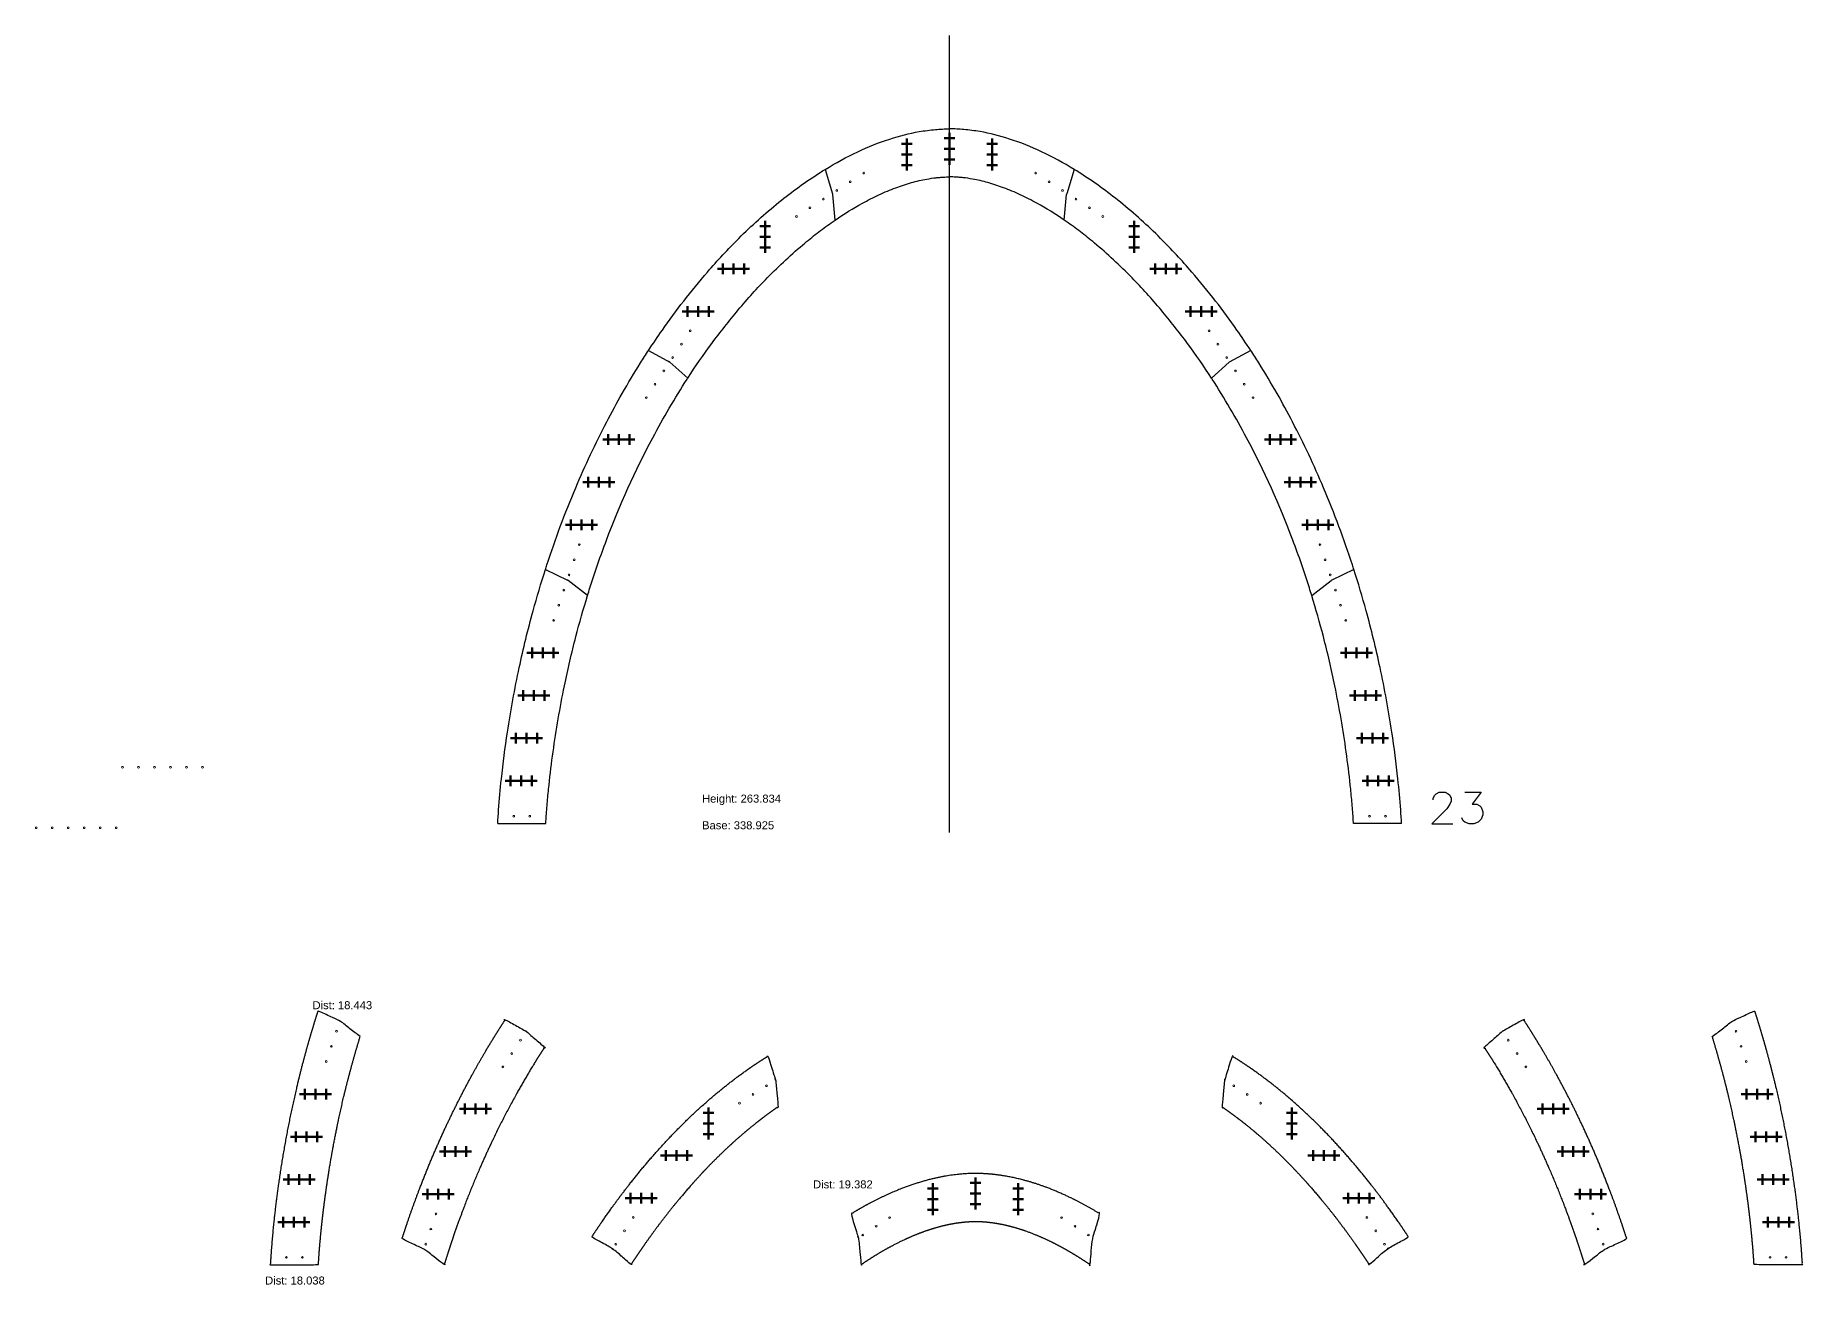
# Model space of a CAD drawing. Header units: inches. Extents: x -241 to 12541, y -1696 to 1281.
# Drawn here: x 5809 to 6472, y -1510 to -1042 of the extents above; entities that cross this region are included whole.
import ezdxf

# ---------------------------------------------------------------- set-up
doc = ezdxf.new("R2010")
doc.units = ezdxf.units.IN
doc.header["$MEASUREMENT"] = 0
doc.header["$PDMODE"] = 2
doc.header["$PDSIZE"] = 2
for name, color, linetype, lineweight in [('Annotation', 7, 'Continuous', 9), ('Drilling', 3, 'Continuous', 13), ('Engrave', 4, 'Continuous', 50)]:
    doc.layers.add(name, color=color, linetype=linetype, lineweight=lineweight)
doc.styles.get("Standard").update_dxf_attribs({"font": 'Arial.ttf'})

# ---------------------------------------------------------------- blocks, each defined once
blk = doc.blocks.new('*U1582')
at = {"layer": 'Engrave'}
blk.add_point((0, 0), dxfattribs=at)
blk = doc.blocks.new('*U1583')
at = {"layer": 'Engrave', "color": 0, "linetype": 'ByBlock', "lineweight": -2, "transparency": 16777216}
for p in [(0, 0), (4, 0), (8, 0)]:
    blk.add_blockref('*U1582', p, dxfattribs=at)
blk = doc.blocks.new('*U1584')
at = {"layer": 'Engrave'}
blk.add_point((0, 0), dxfattribs=at)
blk = doc.blocks.new('*U1585')
at = {"layer": 'Engrave', "color": 0, "linetype": 'ByBlock', "lineweight": -2, "transparency": 16777216}
for p in [(0, 0), (4, 0), (8, 0)]:
    blk.add_blockref('*U1584', p, dxfattribs=at)
blk = doc.blocks.new('*U1586')
at = {"layer": 'Engrave'}
blk.add_point((0, 0), dxfattribs=at)
blk = doc.blocks.new('*U1587')
at = {"layer": 'Engrave', "color": 0, "linetype": 'ByBlock', "lineweight": -2, "transparency": 16777216}
for p in [(0, 0), (4, 0), (8, 0)]:
    blk.add_blockref('*U1586', p, dxfattribs=at)
blk = doc.blocks.new('*U1588')
at = {"layer": 'Engrave'}
blk.add_point((0, 0), dxfattribs=at)
blk = doc.blocks.new('*U1589')
at = {"layer": 'Engrave', "color": 0, "linetype": 'ByBlock', "lineweight": -2, "transparency": 16777216}
for p in [(0, 0), (4, 0), (8, 0)]:
    blk.add_blockref('*U1588', p, dxfattribs=at)
blk = doc.blocks.new('*U1590')
at = {"layer": 'Engrave'}
blk.add_point((0, 0), dxfattribs=at)
blk = doc.blocks.new('*U1591')
at = {"layer": 'Engrave', "color": 0, "linetype": 'ByBlock', "lineweight": -2, "transparency": 16777216}
for p in [(0, 0), (4, 0), (8, 0)]:
    blk.add_blockref('*U1590', p, dxfattribs=at)
blk = doc.blocks.new('*U1592')
at = {"layer": 'Engrave'}
blk.add_point((0, 0), dxfattribs=at)
blk = doc.blocks.new('*U1593')
at = {"layer": 'Engrave', "color": 0, "linetype": 'ByBlock', "lineweight": -2, "transparency": 16777216}
for p in [(0, 0), (4, 0), (8, 0)]:
    blk.add_blockref('*U1592', p, dxfattribs=at)
blk = doc.blocks.new('*U1594')
at = {"layer": 'Engrave'}
blk.add_point((0, 0), dxfattribs=at)
blk = doc.blocks.new('*U1595')
at = {"layer": 'Engrave', "color": 0, "linetype": 'ByBlock', "lineweight": -2, "transparency": 16777216}
for p in [(0, 0), (4, 0), (8, 0)]:
    blk.add_blockref('*U1594', p, dxfattribs=at)
blk = doc.blocks.new('*U1596')
at = {"layer": 'Engrave'}
blk.add_point((0, 0), dxfattribs=at)
blk = doc.blocks.new('*U1597')
at = {"layer": 'Engrave', "color": 0, "linetype": 'ByBlock', "lineweight": -2, "transparency": 16777216}
for p in [(0, 0), (4, 0), (8, 0)]:
    blk.add_blockref('*U1596', p, dxfattribs=at)
blk = doc.blocks.new('*U1598')
at = {"layer": 'Engrave'}
blk.add_point((0, 0), dxfattribs=at)
blk = doc.blocks.new('*U1599')
at = {"layer": 'Engrave', "color": 0, "linetype": 'ByBlock', "lineweight": -2, "transparency": 16777216}
for p in [(0, 0), (4, 0), (8, 0)]:
    blk.add_blockref('*U1598', p, dxfattribs=at)
blk = doc.blocks.new('*U1600')
at = {"layer": 'Engrave'}
blk.add_point((0, 0), dxfattribs=at)
blk = doc.blocks.new('*U1601')
at = {"layer": 'Engrave', "color": 0, "linetype": 'ByBlock', "lineweight": -2, "transparency": 16777216}
for p in [(0, 0), (4, 0), (8, 0)]:
    blk.add_blockref('*U1600', p, dxfattribs=at)
blk = doc.blocks.new('*U1602')
at = {"layer": 'Engrave'}
blk.add_point((0, 0), dxfattribs=at)
blk = doc.blocks.new('*U1603')
at = {"layer": 'Engrave', "color": 0, "linetype": 'ByBlock', "lineweight": -2, "transparency": 16777216}
for p in [(0, 0), (4, 0), (8, 0)]:
    blk.add_blockref('*U1602', p, dxfattribs=at)
blk = doc.blocks.new('*U1604')
at = {"layer": 'Engrave'}
blk.add_point((0, 0), dxfattribs=at)
blk = doc.blocks.new('*U1605')
at = {"layer": 'Engrave', "color": 0, "linetype": 'ByBlock', "lineweight": -2, "transparency": 16777216}
for p in [(0, 0), (4, 0), (8, 0)]:
    blk.add_blockref('*U1604', p, dxfattribs=at)
blk = doc.blocks.new('*U1617')
at = {"layer": 'Engrave'}
blk.add_point((0, 0), dxfattribs=at)
blk = doc.blocks.new('*U1618')
at = {"layer": 'Engrave', "color": 0, "linetype": 'ByBlock', "lineweight": -2, "transparency": 16777216}
for p in [(0, 0), (4, 0), (8, 0)]:
    blk.add_blockref('*U1617', p, dxfattribs=at)
blk = doc.blocks.new('*U1619')
at = {"layer": 'Engrave'}
blk.add_point((0, 0), dxfattribs=at)
blk = doc.blocks.new('*U1620')
at = {"layer": 'Engrave', "color": 0, "linetype": 'ByBlock', "lineweight": -2, "transparency": 16777216}
for p in [(0, 0), (4, 0), (8, 0)]:
    blk.add_blockref('*U1619', p, dxfattribs=at)
blk = doc.blocks.new('*U1621')
at = {"layer": 'Engrave'}
blk.add_point((0, 0), dxfattribs=at)
blk = doc.blocks.new('*U1622')
at = {"layer": 'Engrave', "color": 0, "linetype": 'ByBlock', "lineweight": -2, "transparency": 16777216}
for p in [(0, 0), (4, 0), (8, 0)]:
    blk.add_blockref('*U1621', p, dxfattribs=at)
blk = doc.blocks.new('*U1623')
at = {"layer": 'Engrave'}
blk.add_point((0, 0), dxfattribs=at)
blk = doc.blocks.new('*U1624')
at = {"layer": 'Engrave', "color": 0, "linetype": 'ByBlock', "lineweight": -2, "transparency": 16777216}
for p in [(0, 0), (4, 0), (8, 0)]:
    blk.add_blockref('*U1623', p, dxfattribs=at)
blk = doc.blocks.new('*U1625')
at = {"layer": 'Engrave'}
blk.add_point((0, 0), dxfattribs=at)
blk = doc.blocks.new('*U1626')
at = {"layer": 'Engrave', "color": 0, "linetype": 'ByBlock', "lineweight": -2, "transparency": 16777216}
for p in [(0, 0), (4, 0), (8, 0)]:
    blk.add_blockref('*U1625', p, dxfattribs=at)
blk = doc.blocks.new('*U1627')
at = {"layer": 'Engrave'}
blk.add_point((0, 0), dxfattribs=at)
blk = doc.blocks.new('*U1628')
at = {"layer": 'Engrave', "color": 0, "linetype": 'ByBlock', "lineweight": -2, "transparency": 16777216}
for p in [(0, 0), (4, 0), (8, 0)]:
    blk.add_blockref('*U1627', p, dxfattribs=at)
blk = doc.blocks.new('*U1629')
at = {"layer": 'Engrave'}
blk.add_point((0, 0), dxfattribs=at)
blk = doc.blocks.new('*U1630')
at = {"layer": 'Engrave', "color": 0, "linetype": 'ByBlock', "lineweight": -2, "transparency": 16777216}
for p in [(0, 0), (4, 0), (8, 0)]:
    blk.add_blockref('*U1629', p, dxfattribs=at)
blk = doc.blocks.new('*U1631')
at = {"layer": 'Engrave'}
blk.add_point((0, 0), dxfattribs=at)
blk = doc.blocks.new('*U1632')
at = {"layer": 'Engrave', "color": 0, "linetype": 'ByBlock', "lineweight": -2, "transparency": 16777216}
for p in [(0, 0), (4, 0), (8, 0)]:
    blk.add_blockref('*U1631', p, dxfattribs=at)
blk = doc.blocks.new('*U1633')
at = {"layer": 'Engrave'}
blk.add_point((0, 0), dxfattribs=at)
blk = doc.blocks.new('*U1634')
at = {"layer": 'Engrave', "color": 0, "linetype": 'ByBlock', "lineweight": -2, "transparency": 16777216}
for p in [(0, 0), (4, 0), (8, 0)]:
    blk.add_blockref('*U1633', p, dxfattribs=at)
blk = doc.blocks.new('*U1635')
at = {"layer": 'Engrave'}
blk.add_point((0, 0), dxfattribs=at)
blk = doc.blocks.new('*U1636')
at = {"layer": 'Engrave', "color": 0, "linetype": 'ByBlock', "lineweight": -2, "transparency": 16777216}
for p in [(0, 0), (4, 0), (8, 0)]:
    blk.add_blockref('*U1635', p, dxfattribs=at)
blk = doc.blocks.new('*U1637')
at = {"layer": 'Engrave'}
blk.add_point((0, 0), dxfattribs=at)
blk = doc.blocks.new('*U1638')
at = {"layer": 'Engrave', "color": 0, "linetype": 'ByBlock', "lineweight": -2, "transparency": 16777216}
for p in [(0, 0), (4, 0), (8, 0)]:
    blk.add_blockref('*U1637', p, dxfattribs=at)
blk = doc.blocks.new('*U1644')
at = {"layer": 'Engrave'}
blk.add_point((0, 0), dxfattribs=at)
blk = doc.blocks.new('*U1645')
at = {"layer": 'Engrave', "color": 0, "linetype": 'ByBlock', "lineweight": -2, "transparency": 16777216}
for p in [(0, 0), (4, 0), (8, 0)]:
    blk.add_blockref('*U1644', p, dxfattribs=at)
blk = doc.blocks.new('*U1646')
at = {"layer": 'Engrave'}
blk.add_point((0, 0), dxfattribs=at)
blk = doc.blocks.new('*U1647')
at = {"layer": 'Engrave', "color": 0, "linetype": 'ByBlock', "lineweight": -2, "transparency": 16777216}
for p in [(0, 0), (4, 0), (8, 0)]:
    blk.add_blockref('*U1646', p, dxfattribs=at)
blk = doc.blocks.new('*U1648')
at = {"layer": 'Engrave'}
blk.add_point((0, 0), dxfattribs=at)
blk = doc.blocks.new('*U1649')
at = {"layer": 'Engrave', "color": 0, "linetype": 'ByBlock', "lineweight": -2, "transparency": 16777216}
for p in [(0, 0), (4, 0), (8, 0)]:
    blk.add_blockref('*U1648', p, dxfattribs=at)
blk = doc.blocks.new('*U1650')
at = {"layer": 'Engrave'}
blk.add_point((0, 0), dxfattribs=at)
blk = doc.blocks.new('*U1651')
at = {"layer": 'Engrave', "color": 0, "linetype": 'ByBlock', "lineweight": -2, "transparency": 16777216}
for p in [(0, 0), (4, 0), (8, 0)]:
    blk.add_blockref('*U1650', p, dxfattribs=at)
blk = doc.blocks.new('*U1655')
at = {"layer": 'Engrave'}
blk.add_point((0, 0), dxfattribs=at)
blk = doc.blocks.new('*U1656')
at = {"layer": 'Engrave', "color": 0, "linetype": 'ByBlock', "lineweight": -2, "transparency": 16777216}
for p in [(0, 0), (4, 0), (8, 0)]:
    blk.add_blockref('*U1655', p, dxfattribs=at)
blk = doc.blocks.new('*U1657')
at = {"layer": 'Engrave'}
blk.add_point((0, 0), dxfattribs=at)
blk = doc.blocks.new('*U1658')
at = {"layer": 'Engrave', "color": 0, "linetype": 'ByBlock', "lineweight": -2, "transparency": 16777216}
for p in [(0, 0), (4, 0), (8, 0)]:
    blk.add_blockref('*U1657', p, dxfattribs=at)
blk = doc.blocks.new('*U1659')
at = {"layer": 'Engrave'}
blk.add_point((0, 0), dxfattribs=at)
blk = doc.blocks.new('*U1660')
at = {"layer": 'Engrave', "color": 0, "linetype": 'ByBlock', "lineweight": -2, "transparency": 16777216}
for p in [(0, 0), (4, 0), (8, 0)]:
    blk.add_blockref('*U1659', p, dxfattribs=at)
blk = doc.blocks.new('*U1664')
at = {"layer": 'Engrave'}
blk.add_point((0, 0), dxfattribs=at)
blk = doc.blocks.new('*U1665')
at = {"layer": 'Engrave', "color": 0, "linetype": 'ByBlock', "lineweight": -2, "transparency": 16777216}
for p in [(0, 0), (4, 0), (8, 0)]:
    blk.add_blockref('*U1664', p, dxfattribs=at)
blk = doc.blocks.new('*U1666')
at = {"layer": 'Engrave'}
blk.add_point((0, 0), dxfattribs=at)
blk = doc.blocks.new('*U1667')
at = {"layer": 'Engrave', "color": 0, "linetype": 'ByBlock', "lineweight": -2, "transparency": 16777216}
for p in [(0, 0), (4, 0), (8, 0)]:
    blk.add_blockref('*U1666', p, dxfattribs=at)
blk = doc.blocks.new('*U1668')
at = {"layer": 'Engrave'}
blk.add_point((0, 0), dxfattribs=at)
blk = doc.blocks.new('*U1669')
at = {"layer": 'Engrave', "color": 0, "linetype": 'ByBlock', "lineweight": -2, "transparency": 16777216}
for p in [(0, 0), (4, 0), (8, 0)]:
    blk.add_blockref('*U1668', p, dxfattribs=at)
blk = doc.blocks.new('*U1673')
at = {"layer": 'Engrave'}
blk.add_point((0, 0), dxfattribs=at)
blk = doc.blocks.new('*U1674')
at = {"layer": 'Engrave', "color": 0, "linetype": 'ByBlock', "lineweight": -2, "transparency": 16777216}
for p in [(0, 0), (4, 0), (8, 0)]:
    blk.add_blockref('*U1673', p, dxfattribs=at)
blk = doc.blocks.new('*U1675')
at = {"layer": 'Engrave'}
blk.add_point((0, 0), dxfattribs=at)
blk = doc.blocks.new('*U1676')
at = {"layer": 'Engrave', "color": 0, "linetype": 'ByBlock', "lineweight": -2, "transparency": 16777216}
for p in [(0, 0), (4, 0), (8, 0)]:
    blk.add_blockref('*U1675', p, dxfattribs=at)
blk = doc.blocks.new('*U1677')
at = {"layer": 'Engrave'}
blk.add_point((0, 0), dxfattribs=at)
blk = doc.blocks.new('*U1678')
at = {"layer": 'Engrave', "color": 0, "linetype": 'ByBlock', "lineweight": -2, "transparency": 16777216}
for p in [(0, 0), (4, 0), (8, 0)]:
    blk.add_blockref('*U1677', p, dxfattribs=at)
blk = doc.blocks.new('*U1682')
at = {"layer": 'Engrave'}
blk.add_point((0, 0), dxfattribs=at)
blk = doc.blocks.new('*U1683')
at = {"layer": 'Engrave', "color": 0, "linetype": 'ByBlock', "lineweight": -2, "transparency": 16777216}
for p in [(0, 0), (4, 0), (8, 0)]:
    blk.add_blockref('*U1682', p, dxfattribs=at)
blk = doc.blocks.new('*U1684')
at = {"layer": 'Engrave'}
blk.add_point((0, 0), dxfattribs=at)
blk = doc.blocks.new('*U1685')
at = {"layer": 'Engrave', "color": 0, "linetype": 'ByBlock', "lineweight": -2, "transparency": 16777216}
for p in [(0, 0), (4, 0), (8, 0)]:
    blk.add_blockref('*U1684', p, dxfattribs=at)
blk = doc.blocks.new('*U1686')
at = {"layer": 'Engrave'}
blk.add_point((0, 0), dxfattribs=at)
blk = doc.blocks.new('*U1687')
at = {"layer": 'Engrave', "color": 0, "linetype": 'ByBlock', "lineweight": -2, "transparency": 16777216}
for p in [(0, 0), (4, 0), (8, 0)]:
    blk.add_blockref('*U1686', p, dxfattribs=at)
blk = doc.blocks.new('*U1691')
at = {"layer": 'Engrave'}
blk.add_point((0, 0), dxfattribs=at)
blk = doc.blocks.new('*U1692')
at = {"layer": 'Engrave', "color": 0, "linetype": 'ByBlock', "lineweight": -2, "transparency": 16777216}
for p in [(0, 0), (4, 0), (8, 0)]:
    blk.add_blockref('*U1691', p, dxfattribs=at)
blk = doc.blocks.new('*U1693')
at = {"layer": 'Engrave'}
blk.add_point((0, 0), dxfattribs=at)
blk = doc.blocks.new('*U1694')
at = {"layer": 'Engrave', "color": 0, "linetype": 'ByBlock', "lineweight": -2, "transparency": 16777216}
for p in [(0, 0), (4, 0), (8, 0)]:
    blk.add_blockref('*U1693', p, dxfattribs=at)
blk = doc.blocks.new('*U1695')
at = {"layer": 'Engrave'}
blk.add_point((0, 0), dxfattribs=at)
blk = doc.blocks.new('*U1696')
at = {"layer": 'Engrave', "color": 0, "linetype": 'ByBlock', "lineweight": -2, "transparency": 16777216}
for p in [(0, 0), (4, 0), (8, 0)]:
    blk.add_blockref('*U1695', p, dxfattribs=at)
blk = doc.blocks.new('*U1701')
at = {"layer": 'Engrave'}
blk.add_point((0, 0), dxfattribs=at)
blk = doc.blocks.new('*U1702')
at = {"layer": 'Engrave', "color": 0, "linetype": 'ByBlock', "lineweight": -2, "transparency": 16777216}
for p in [(0, 0), (4, 0), (8, 0)]:
    blk.add_blockref('*U1701', p, dxfattribs=at)
blk = doc.blocks.new('*U1703')
at = {"layer": 'Engrave'}
blk.add_point((0, 0), dxfattribs=at)
blk = doc.blocks.new('*U1704')
at = {"layer": 'Engrave', "color": 0, "linetype": 'ByBlock', "lineweight": -2, "transparency": 16777216}
for p in [(0, 0), (4, 0), (8, 0)]:
    blk.add_blockref('*U1703', p, dxfattribs=at)
blk = doc.blocks.new('*U1705')
at = {"layer": 'Engrave'}
blk.add_point((0, 0), dxfattribs=at)
blk = doc.blocks.new('*U1706')
at = {"layer": 'Engrave', "color": 0, "linetype": 'ByBlock', "lineweight": -2, "transparency": 16777216}
for p in [(0, 0), (4, 0), (8, 0)]:
    blk.add_blockref('*U1705', p, dxfattribs=at)
blk = doc.blocks.new('*U1707')
at = {"layer": 'Engrave'}
blk.add_point((0, 0), dxfattribs=at)
blk = doc.blocks.new('*U1708')
at = {"layer": 'Engrave', "color": 0, "linetype": 'ByBlock', "lineweight": -2, "transparency": 16777216}
for p in [(0, 0), (4, 0), (8, 0)]:
    blk.add_blockref('*U1707', p, dxfattribs=at)

msp = doc.modelspace()

# ---------------------------------------------------------------- linework, layer by layer
for p, q in [((6151.83964, -1340.6088), (6151.83964, -1041.69677)), ((6105.12464, -1091.96234), (6107.956, -1101.17653)), ((6198.55464, -1091.96234), (6195.72328, -1101.17653)), ((6108.87558, -1110.97818), (6107.99594, -1101.37901)), ((6194.8037, -1110.97818), (6195.68334, -1101.37901)), ((6038.95828, -1159.8147), (6046.98594, -1164.24816)), ((6264.721, -1159.8147), (6256.69334, -1164.24816)), ((6053.68817, -1170.17935), (6046.98594, -1164.24816)), ((6249.99111, -1170.17935), (6256.69334, -1164.24816)), ((6000.2594, -1241.99777), (6008.59715, -1245.94116)), ((6016.07981, -1251.69253), (6008.78097, -1246.0538)), ((6287.59947, -1251.69253), (6294.89832, -1246.0538)), ((6303.41988, -1241.99777), (6295.08213, -1245.94116)), ((5982.377, -1337.23192), (6000.41482, -1337.23192)), ((6321.30228, -1337.23192), (6303.26446, -1337.23192))]:
    msp.add_line(p, q)
for points in [[(6333.15716, -1328.31134), (6333.15716, -1327.74826), (6333.72024, -1326.62212), (6334.28331, -1326.05904), (6335.40946, -1325.49597), (6337.66175, -1325.49597), (6338.7879, -1326.05904), (6339.35097, -1326.62212), (6339.91405, -1327.74826), (6339.91405, -1328.87441), (6339.35097, -1330.00056), (6338.22483, -1331.68978), (6332.59409, -1337.32052), (6340.47712, -1337.32052)], [(6344.98171, -1325.49597), (6351.17552, -1325.49597), (6347.79708, -1330.00056), (6349.4863, -1330.00056), (6350.61245, -1330.56363), (6351.17552, -1331.12671), (6351.73859, -1332.81593), (6351.73859, -1333.94208), (6351.17552, -1335.6313), (6350.04937, -1336.75744), (6348.36015, -1337.32052), (6346.67093, -1337.32052), (6344.98171, -1336.75744), (6344.41864, -1336.19437), (6343.85556, -1335.06822)]]:
    msp.add_lwpolyline(points)
for centre, start, end in [((6107.00011, -1101.47026), 5.23581506, 17.0812817), ((6196.67917, -1101.47026), 162.9187183, 174.76418494), ((6046.32322, -1164.99702), 48.49247897, 73.68616973), ((6257.35606, -1164.99702), 106.31383027, 131.50752103), ((6008.16961, -1246.84515), 52.31207384, 64.68792616), ((6295.50968, -1246.84515), 115.31207384, 127.68792616), ((5992.57816, -1415.93794), 48.49247897, 73.68616973), ((6359.65603, -1415.93794), 106.31383027, 131.50752103), ((6024.9809, -1497.45111), 48.49247897, 73.68616973), ((6316.52321, -1497.45111), 106.31383027, 131.50752103)]:
    msp.add_arc(centre, 1, start, end)
for points, knots in [([(6105.12464, -1091.96234), (6109.09874, -1089.53028), (6116.96645, -1085.23793), (6128.82753, -1080.46395), (6138.67982, -1077.94202), (6146.24551, -1076.94902), (6150.06117, -1076.76302), (6151.83964, -1076.77481)], [447.802402526, 447.802402526, 447.802402526, 447.802402526, 469.846388259, 490.146515989, 508.193679213, 517.819242576, 526.243832644, 526.243832644, 526.243832644, 526.243832644]), ([(6198.55464, -1091.96234), (6194.58054, -1089.53028), (6186.71283, -1085.23793), (6174.85175, -1080.46395), (6164.99946, -1077.94202), (6157.43377, -1076.94902), (6153.61812, -1076.76302), (6151.83964, -1076.77481)], [447.802402526, 447.802402526, 447.802402526, 447.802402526, 469.846388259, 490.146515989, 508.193679213, 517.819242576, 526.243832644, 526.243832644, 526.243832644, 526.243832644]), ([(6038.95828, -1159.8147), (6040.64012, -1157.24377), (6044.88297, -1150.97172), (6052.14207, -1141.10134), (6061.60718, -1129.53518), (6073.28511, -1116.91801), (6087.28571, -1104.26033), (6098.47477, -1096.09784), (6104.49169, -1092.3497), (6105.12464, -1091.96234)], [297.090391231, 297.090391231, 297.090391231, 297.090391231, 311.63500663, 332.935949428, 355.079634115, 382.36729759, 414.263383563, 444.291464535, 447.802402526, 447.802402526, 447.802402526, 447.802402526]), ([(6264.721, -1159.8147), (6263.03917, -1157.24377), (6258.79631, -1150.97172), (6251.53721, -1141.10134), (6242.0721, -1129.53518), (6230.39417, -1116.91801), (6216.39357, -1104.26033), (6205.20451, -1096.09784), (6199.18759, -1092.3497), (6198.55464, -1091.96234)], [297.090391231, 297.090391231, 297.090391231, 297.090391231, 311.63500663, 332.935949428, 355.079634115, 382.36729759, 414.263383563, 444.291464535, 447.802402526, 447.802402526, 447.802402526, 447.802402526]), ([(6108.87558, -1110.97818), (6112.2291, -1108.67895), (6115.64853, -1106.55299), (6121.1718, -1103.51131), (6123.24933, -1102.45345), (6127.4296, -1100.50895), (6129.52501, -1099.62594), (6133.57908, -1098.11031), (6135.54194, -1097.46348), (6139.4331, -1096.36761), (6141.36141, -1095.91887), (6144.42213, -1095.36958), (6145.58003, -1095.20013), (6147.20974, -1095.01618), (6147.6826, -1094.96929), (6148.62223, -1094.88902), (6149.07988, -1094.85647), (6150.29642, -1094.78892), (6151.02929, -1094.76983), (6151.72033, -1094.77441), (6151.72172, -1094.77442), (6151.72311, -1094.77443), (6151.72451, -1094.77444), (6151.76288, -1094.7747), (6151.80126, -1094.77495), (6151.83964, -1094.77521)], [435.716183804, 435.716183804, 435.716183804, 435.716183804, 457.477865286, 457.477865286, 470.430676004, 470.430676004, 483.383486721, 483.383486721, 495.486170767, 495.486170767, 507.588854812, 507.588854812, 514.985416207, 514.985416207, 517.999540242, 517.999540242, 521.013664277, 521.013664277, 526.243832644, 526.243832644, 526.243832644, 526.254373961, 526.254373961, 526.254373961, 526.544874394, 526.544874394, 526.544874394, 526.544874394]), ([(6194.8037, -1110.97818), (6191.45018, -1108.67895), (6188.03075, -1106.55299), (6182.50748, -1103.51131), (6180.42995, -1102.45345), (6176.24968, -1100.50895), (6174.15427, -1099.62594), (6170.1002, -1098.11031), (6168.13734, -1097.46348), (6164.24619, -1096.36761), (6162.31787, -1095.91887), (6159.25715, -1095.36958), (6158.09925, -1095.20013), (6156.46954, -1095.01618), (6155.99668, -1094.96929), (6155.05706, -1094.88902), (6154.5994, -1094.85647), (6153.38286, -1094.78892), (6152.64999, -1094.76983), (6151.95895, -1094.77441), (6151.95756, -1094.77442), (6151.95617, -1094.77443), (6151.95477, -1094.77444), (6151.9164, -1094.7747), (6151.87802, -1094.77495), (6151.83964, -1094.77521)], [435.716183804, 435.716183804, 435.716183804, 435.716183804, 457.477865286, 457.477865286, 470.430676004, 470.430676004, 483.383486721, 483.383486721, 495.486170767, 495.486170767, 507.588854812, 507.588854812, 514.985416207, 514.985416207, 517.999540242, 517.999540242, 521.013664277, 521.013664277, 526.243832644, 526.243832644, 526.243832644, 526.254373961, 526.254373961, 526.254373961, 526.544874394, 526.544874394, 526.544874394, 526.544874394]), ([(6053.68817, -1170.17935), (6056.54881, -1165.78559), (6059.52787, -1161.47826), (6065.80789, -1152.9558), (6069.11726, -1148.74869), (6074.31531, -1142.57549), (6076.10464, -1140.52141), (6079.73718, -1136.50037), (6081.58249, -1134.53149), (6085.71311, -1130.2979), (6088.01309, -1128.05332), (6092.71682, -1123.6972), (6095.11862, -1121.58732), (6099.28964, -1118.12363), (6101.0335, -1116.73188), (6104.5533, -1114.0426), (6106.33129, -1112.7436), (6108.37653, -1111.32155), (6108.62587, -1111.14938), (6108.87558, -1110.97818)], [296.066286808, 296.066286808, 296.066286808, 296.066286808, 322.477943528, 322.477943528, 349.672345723, 349.672345723, 363.534574173, 363.534574173, 377.396802624, 377.396802624, 394.055236131, 394.055236131, 410.713669639, 410.713669639, 422.40471855, 422.40471855, 434.095767462, 434.095767462, 435.716183804, 435.716183804, 435.716183804, 435.716183804]), ([(6249.99111, -1170.17935), (6247.13047, -1165.78559), (6244.15141, -1161.47826), (6237.87139, -1152.9558), (6234.56202, -1148.74869), (6229.36397, -1142.57549), (6227.57464, -1140.52141), (6223.9421, -1136.50037), (6222.09679, -1134.53149), (6217.96617, -1130.2979), (6215.66619, -1128.05332), (6210.96246, -1123.6972), (6208.56067, -1121.58732), (6204.38965, -1118.12363), (6202.64578, -1116.73188), (6199.12598, -1114.0426), (6197.348, -1112.7436), (6195.30275, -1111.32155), (6195.05341, -1111.14938), (6194.8037, -1110.97818)], [296.066286808, 296.066286808, 296.066286808, 296.066286808, 322.477943528, 322.477943528, 349.672345723, 349.672345723, 363.534574173, 363.534574173, 377.396802624, 377.396802624, 394.055236131, 394.055236131, 410.713669639, 410.713669639, 422.40471855, 422.40471855, 434.095767462, 434.095767462, 435.716183804, 435.716183804, 435.716183804, 435.716183804]), ([(6000.2594, -1241.99777), (6000.44483, -1241.42036), (6002.19937, -1236.0024), (6005.79765, -1225.70282), (6011.28591, -1211.91073), (6017.12231, -1198.84422), (6022.9626, -1187.05459), (6029.21593, -1175.58082), (6034.53695, -1166.68103), (6037.94101, -1161.36973), (6038.95828, -1159.8147)], [153.30464075, 153.30464075, 153.30464075, 153.30464075, 156.175889459, 180.267106815, 204.947213867, 226.436143437, 248.009172536, 267.225071939, 288.293009651, 297.090391231, 297.090391231, 297.090391231, 297.090391231]), ([(6303.41988, -1241.99777), (6303.23445, -1241.42036), (6301.47992, -1236.0024), (6297.88164, -1225.70282), (6292.39337, -1211.91073), (6286.55697, -1198.84422), (6280.71669, -1187.05459), (6274.46335, -1175.58082), (6269.14233, -1166.68103), (6265.73827, -1161.36973), (6264.721, -1159.8147)], [153.30464075, 153.30464075, 153.30464075, 153.30464075, 156.175889459, 180.267106815, 204.947213867, 226.436143437, 248.009172536, 267.225071939, 288.293009651, 297.090391231, 297.090391231, 297.090391231, 297.090391231]), ([(6016.07981, -1251.69253), (6016.36841, -1250.75439), (6016.66083, -1249.81755), (6018.8667, -1242.85163), (6020.93517, -1236.87707), (6028.13611, -1217.79372), (6033.906, -1204.94348), (6044.50093, -1185.04581), (6048.81436, -1177.69162), (6053.51871, -1170.43986), (6053.60339, -1170.30957), (6053.68817, -1170.17935)], [146.022061281, 146.022061281, 146.022061281, 146.022061281, 150.90231362, 150.90231362, 182.362524436, 182.362524436, 252.525272343, 252.525272343, 295.283541333, 295.283541333, 296.066286808, 296.066286808, 296.066286808, 296.066286808]), ([(6287.59947, -1251.69253), (6287.31087, -1250.75439), (6287.01845, -1249.81755), (6284.81258, -1242.85163), (6282.74412, -1236.87707), (6275.54317, -1217.79372), (6269.77328, -1204.94348), (6259.17835, -1185.04581), (6254.86492, -1177.69162), (6250.16057, -1170.43986), (6250.07589, -1170.30957), (6249.99111, -1170.17935)], [146.022061281, 146.022061281, 146.022061281, 146.022061281, 150.90231362, 150.90231362, 182.362524436, 182.362524436, 252.525272343, 252.525272343, 295.283541333, 295.283541333, 296.066286808, 296.066286808, 296.066286808, 296.066286808]), ([(5982.377, -1337.23192), (5982.48746, -1335.52499), (5982.84886, -1329.94023), (5983.89847, -1318.47919), (5986.2241, -1300.63806), (5990.04598, -1279.55433), (5995.00039, -1259.26733), (5998.61783, -1247.10932), (6000.2594, -1241.99777)], [0, 0, 0, 0, 8.098803822, 26.497812886, 54.481076736, 93.263868574, 127.886903467, 153.30464075, 153.30464075, 153.30464075, 153.30464075]), ([(6321.30228, -1337.23192), (6321.19182, -1335.52499), (6320.83042, -1329.94023), (6319.78081, -1318.47919), (6317.45518, -1300.63806), (6313.6333, -1279.55433), (6308.67889, -1259.26733), (6305.06145, -1247.10932), (6303.41988, -1241.99777)], [0, 0, 0, 0, 8.098803822, 26.497812886, 54.481076736, 93.263868574, 127.886903467, 153.30464075, 153.30464075, 153.30464075, 153.30464075]), ([(6000.41482, -1337.23192), (6000.4598, -1336.54143), (6000.50477, -1335.85919), (6000.62214, -1334.13454), (6000.69568, -1333.11057), (6000.85498, -1331.05288), (6000.94001, -1330.02284), (6001.21046, -1326.9292), (6001.41127, -1324.86209), (6002.06922, -1318.64764), (6002.57988, -1314.50282), (6003.73469, -1306.21842), (6004.37802, -1302.0765), (6005.79169, -1293.83264), (6006.56333, -1289.72687), (6008.67761, -1279.43012), (6010.11076, -1273.25986), (6013.04926, -1261.95053), (6014.50796, -1256.80208), (6016.07981, -1251.69253)], [1.850478952, 1.850478952, 1.850478952, 1.850478952, 5.170133634, 5.170133634, 10.345868531, 10.345868531, 15.521603429, 15.521603429, 25.873073223, 25.873073223, 46.576012812, 46.576012812, 67.2789524, 67.2789524, 87.981891989, 87.981891989, 119.442102804, 119.442102804, 146.022061281, 146.022061281, 146.022061281, 146.022061281]), ([(6303.26446, -1337.23192), (6303.21948, -1336.54143), (6303.17451, -1335.85919), (6303.05714, -1334.13454), (6302.9836, -1333.11057), (6302.8243, -1331.05288), (6302.73927, -1330.02284), (6302.46882, -1326.9292), (6302.26801, -1324.86209), (6301.61006, -1318.64764), (6301.0994, -1314.50282), (6299.94459, -1306.21842), (6299.30127, -1302.0765), (6297.88759, -1293.83264), (6297.11595, -1289.72687), (6295.00167, -1279.43012), (6293.56852, -1273.25986), (6290.63002, -1261.95053), (6289.17132, -1256.80208), (6287.59947, -1251.69253)], [1.850478952, 1.850478952, 1.850478952, 1.850478952, 5.170133634, 5.170133634, 10.345868531, 10.345868531, 15.521603429, 15.521603429, 25.873073223, 25.873073223, 46.576012812, 46.576012812, 67.2789524, 67.2789524, 87.981891989, 87.981891989, 119.442102804, 119.442102804, 146.022061281, 146.022061281, 146.022061281, 146.022061281])]:
    msp.add_open_spline(points, degree=3, knots=knots)
for points, weights, knots in [([(5930.82039, -1417.09406), (5929.24854, -1422.2036), (5927.78983, -1427.35206), (5924.85133, -1438.66139), (5923.41819, -1444.83165), (5921.3039, -1455.1284), (5920.53226, -1459.23416), (5919.11859, -1467.47802), (5918.47527, -1471.61995), (5917.32045, -1479.90434), (5916.8098, -1484.04916), (5916.15185, -1490.26362), (5915.95103, -1492.33072), (5915.68058, -1495.42436), (5915.59556, -1496.45441), (5915.43626, -1498.51209), (5915.36271, -1499.53607), (5915.24535, -1501.26072), (5915.20038, -1501.94296), (5915.1554, -1502.63344), (5909.14279, -1502.63344), (5903.13019, -1502.63344), (5897.11758, -1502.63344), (5897.22804, -1500.92651), (5897.58943, -1495.34175), (5898.63905, -1483.88071), (5900.96467, -1466.03959), (5904.78655, -1444.95586), (5909.74097, -1424.66886), (5913.3584, -1412.51084), (5914.99997, -1407.39929), (5917.77922, -1408.71376), (5920.55848, -1410.02822), (5923.33773, -1411.34268), (5923.40294, -1411.37353), (5923.46445, -1411.41122), (5923.52154, -1411.45532), (5925.95449, -1413.3349), (5928.38744, -1415.21448), (5930.82039, -1417.09406)], [1, 1, 1, 1, 1, 1, 1, 1, 1, 1, 1, 1, 1, 1, 1, 1, 1, 1, 1, 1, 1, 1, 1, 1, 1, 1, 1, 1, 1, 1, 1, 1, 1, 1, 0.996115800274, 0.996115800274, 1, 1, 1, 1], [0, 0, 0, 0, 26.579958477, 26.579958477, 58.040169293, 58.040169293, 78.743108881, 78.743108881, 99.44604847, 99.44604847, 120.148988059, 120.148988059, 130.500457853, 130.500457853, 135.67619275, 135.67619275, 140.851927647, 140.851927647, 144.171582329, 144.171582329, 144.171582329, 145.171582329, 145.171582329, 145.171582329, 153.270386151, 171.669395215, 199.652659065, 238.435450903, 273.058485796, 298.47622308, 298.47622308, 298.47622308, 299.47622308, 299.47622308, 299.47622308, 299.69222245, 299.69222245, 299.69222245, 300.69222245, 300.69222245, 300.69222245, 300.69222245]), ([(5993.24088, -1415.18907), (5990.56499, -1413.71125), (5987.8891, -1412.23343), (5985.21321, -1410.75561), (5984.19595, -1412.31064), (5980.79188, -1417.62194), (5975.47087, -1426.52173), (5969.21753, -1437.9955), (5963.37725, -1449.78514), (5957.54085, -1462.85165), (5952.05258, -1476.64374), (5948.4543, -1486.94332), (5946.69977, -1492.36127), (5946.51433, -1492.93868), (5949.29359, -1494.25315), (5952.07284, -1495.56761), (5954.85209, -1496.88207), (5954.9173, -1496.91292), (5954.97881, -1496.95061), (5955.0359, -1496.99471), (5957.46885, -1498.87429), (5959.9018, -1500.75387), (5962.33475, -1502.63345), (5962.62335, -1501.6953), (5962.91577, -1500.75847), (5965.12163, -1493.79254), (5967.1901, -1487.81799), (5974.39105, -1468.73463), (5980.16094, -1455.88439), (5990.75587, -1435.98673), (5995.06929, -1428.63253), (5999.77365, -1421.38077), (5999.85832, -1421.25048), (5999.9431, -1421.12027), (5997.70903, -1419.1432), (5995.47495, -1417.16614), (5993.24088, -1415.18907)], [1, 1, 1, 1, 1, 1, 1, 1, 1, 1, 1, 1, 1, 1, 1, 1, 1, 0.996115800274, 0.996115800274, 1, 1, 1, 1, 1, 1, 1, 1, 1, 1, 1, 1, 1, 1, 1, 1, 1, 1], [0, 0, 0, 0, 1, 1, 1, 9.79738158, 30.865319293, 50.081218695, 71.654247794, 93.143177364, 117.823284416, 141.914501772, 144.785750481, 144.785750481, 144.785750481, 145.785750481, 145.785750481, 145.785750481, 146.001749851, 146.001749851, 146.001749851, 147.001749851, 147.001749851, 147.001749851, 151.88200219, 151.88200219, 183.342213006, 183.342213006, 253.504960913, 253.504960913, 296.263229903, 296.263229903, 297.045975378, 297.045975378, 297.045975378, 298.045975378, 298.045975378, 298.045975378, 298.045975378]), ([(6358.99331, -1415.18907), (6361.6692, -1413.71125), (6364.34508, -1412.23343), (6367.02097, -1410.75561), (6368.03824, -1412.31064), (6371.4423, -1417.62194), (6376.76332, -1426.52173), (6383.01666, -1437.9955), (6388.85694, -1449.78514), (6394.69334, -1462.85165), (6400.18161, -1476.64374), (6403.77989, -1486.94332), (6405.53442, -1492.36127), (6405.71985, -1492.93868), (6402.9406, -1494.25315), (6400.16135, -1495.56761), (6397.3821, -1496.88207), (6397.31688, -1496.91292), (6397.25537, -1496.95061), (6397.19829, -1496.99471), (6394.76534, -1498.87429), (6392.33239, -1500.75387), (6389.89944, -1502.63345), (6389.61084, -1501.6953), (6389.31842, -1500.75847), (6387.11255, -1493.79254), (6385.04409, -1487.81799), (6377.84314, -1468.73463), (6372.07325, -1455.88439), (6361.47832, -1435.98673), (6357.16489, -1428.63253), (6352.46054, -1421.38077), (6352.37586, -1421.25048), (6352.29108, -1421.12027), (6354.52516, -1419.1432), (6356.75923, -1417.16614), (6358.99331, -1415.18907)], [1, 1, 1, 1, 1, 1, 1, 1, 1, 1, 1, 1, 1, 1, 1, 1, 1, 0.996115800274, 0.996115800274, 1, 1, 1, 1, 1, 1, 1, 1, 1, 1, 1, 1, 1, 1, 1, 1, 1, 1], [0, 0, 0, 0, 1, 1, 1, 9.79738158, 30.865319293, 50.081218695, 71.654247794, 93.143177364, 117.823284416, 141.914501772, 144.785750481, 144.785750481, 144.785750481, 145.785750481, 145.785750481, 145.785750481, 146.001749851, 146.001749851, 146.001749851, 147.001749851, 147.001749851, 147.001749851, 151.88200219, 151.88200219, 183.342213006, 183.342213006, 253.504960913, 253.504960913, 296.263229903, 296.263229903, 297.045975378, 297.045975378, 297.045975378, 298.045975378, 298.045975378, 298.045975378, 298.045975378]), ([(6437.78184, -1417.09405), (6439.35369, -1422.2036), (6440.81239, -1427.35205), (6443.7509, -1438.66139), (6445.18404, -1444.83164), (6447.29832, -1455.12839), (6448.06997, -1459.23416), (6449.48364, -1467.47802), (6450.12696, -1471.61994), (6451.28178, -1479.90434), (6451.79243, -1484.04916), (6452.45038, -1490.26362), (6452.65119, -1492.33072), (6452.92165, -1495.42436), (6453.00667, -1496.4544), (6453.16597, -1498.51209), (6453.23952, -1499.53607), (6453.35688, -1501.26072), (6453.40185, -1501.94295), (6453.44683, -1502.63344), (6459.45944, -1502.63344), (6465.47204, -1502.63344), (6471.48465, -1502.63344), (6471.37419, -1500.92651), (6471.0128, -1495.34175), (6469.96318, -1483.88071), (6467.63756, -1466.03958), (6463.81568, -1444.95586), (6458.86126, -1424.66886), (6455.24382, -1412.51084), (6453.60226, -1407.39929), (6450.823, -1408.71375), (6448.04375, -1410.02822), (6445.2645, -1411.34268), (6445.19929, -1411.37352), (6445.13778, -1411.41122), (6445.08069, -1411.45532), (6442.64774, -1413.3349), (6440.21479, -1415.21448), (6437.78184, -1417.09405)], [1, 1, 1, 1, 1, 1, 1, 1, 1, 1, 1, 1, 1, 1, 1, 1, 1, 1, 1, 1, 1, 1, 1, 1, 1, 1, 1, 1, 1, 1, 1, 1, 1, 1, 0.996115800274, 0.996115800274, 1, 1, 1, 1], [0, 0, 0, 0, 26.579958477, 26.579958477, 58.040169293, 58.040169293, 78.743108881, 78.743108881, 99.44604847, 99.44604847, 120.148988059, 120.148988059, 130.500457853, 130.500457853, 135.67619275, 135.67619275, 140.851927647, 140.851927647, 144.171582329, 144.171582329, 144.171582329, 145.171582329, 145.171582329, 145.171582329, 153.270386151, 171.669395215, 199.652659065, 238.435450903, 273.058485796, 298.47622308, 298.47622308, 298.47622308, 299.47622308, 299.47622308, 299.47622308, 299.69222245, 299.69222245, 299.69222245, 300.69222245, 300.69222245, 300.69222245, 300.69222245]), ([(6086.65361, -1433.83309), (6086.64731, -1433.76434), (6086.63395, -1433.69661), (6086.61368, -1433.63062), (6085.66989, -1430.55922), (6084.7261, -1427.48783), (6083.78232, -1424.41643), (6083.14936, -1424.80378), (6077.13244, -1428.55193), (6065.94339, -1436.71442), (6051.94279, -1449.3721), (6040.26485, -1461.98927), (6030.79974, -1473.55543), (6023.54065, -1483.4258), (6019.29779, -1489.69786), (6017.61595, -1492.26878), (6020.29184, -1493.7466), (6022.96773, -1495.22442), (6025.64362, -1496.70224), (6027.87769, -1498.67931), (6030.11177, -1500.65637), (6032.34584, -1502.63344), (6035.20649, -1498.23968), (6038.18554, -1493.93234), (6044.46556, -1485.40988), (6047.77494, -1481.20278), (6052.97299, -1475.02957), (6054.76232, -1472.9755), (6058.39486, -1468.95446), (6060.24016, -1466.98558), (6064.37079, -1462.75199), (6066.67076, -1460.50741), (6071.3745, -1456.15128), (6073.77629, -1454.04141), (6077.94731, -1450.57772), (6079.69117, -1449.18597), (6083.21098, -1446.49669), (6084.98896, -1445.19768), (6087.0342, -1443.77564), (6087.28355, -1443.60347), (6087.53326, -1443.43227), (6087.24004, -1440.23254), (6086.94683, -1437.03282), (6086.65361, -1433.83309)], [1, 0.996441302462, 0.996441302462, 1, 1, 1, 1, 1, 1, 1, 1, 1, 1, 1, 1, 1, 1, 1, 1, 1, 1, 1, 1, 1, 1, 1, 1, 1, 1, 1, 1, 1, 1, 1, 1, 1, 1, 1, 1, 1, 1, 1, 1, 1], [0, 0, 0, 0, 0.206742394, 0.206742394, 0.206742394, 1.206742394, 1.206742394, 1.206742394, 4.717680385, 34.745761358, 66.641847331, 93.929510806, 116.073195492, 137.374138291, 151.91875369, 151.91875369, 151.91875369, 152.91875369, 152.91875369, 152.91875369, 153.91875369, 153.91875369, 153.91875369, 180.33041041, 180.33041041, 207.524812605, 207.524812605, 221.387041055, 221.387041055, 235.249269506, 235.249269506, 251.907703013, 251.907703013, 268.566136521, 268.566136521, 280.257185433, 280.257185433, 291.948234344, 291.948234344, 293.568650686, 293.568650686, 293.568650686, 294.568650686, 294.568650686, 294.568650686, 294.568650686]), ([(6254.8505, -1433.83309), (6254.8568, -1433.76434), (6254.87016, -1433.69661), (6254.89044, -1433.63062), (6255.83422, -1430.55922), (6256.77801, -1427.48783), (6257.7218, -1424.41643), (6258.35475, -1424.80378), (6264.37167, -1428.55193), (6275.56072, -1436.71442), (6289.56132, -1449.3721), (6301.23926, -1461.98927), (6310.70437, -1473.55543), (6317.96346, -1483.4258), (6322.20632, -1489.69786), (6323.88816, -1492.26878), (6321.21227, -1493.7466), (6318.53638, -1495.22442), (6315.86049, -1496.70224), (6313.62642, -1498.67931), (6311.39234, -1500.65637), (6309.15827, -1502.63344), (6306.29762, -1498.23968), (6303.31857, -1493.93234), (6297.03855, -1485.40988), (6293.72917, -1481.20278), (6288.53113, -1475.02957), (6286.74179, -1472.9755), (6283.10925, -1468.95446), (6281.26395, -1466.98558), (6277.13332, -1462.75199), (6274.83335, -1460.50741), (6270.12961, -1456.15128), (6267.72782, -1454.04141), (6263.5568, -1450.57772), (6261.81294, -1449.18597), (6258.29313, -1446.49669), (6256.51515, -1445.19768), (6254.46991, -1443.77564), (6254.22056, -1443.60347), (6253.97085, -1443.43227), (6254.26407, -1440.23254), (6254.55728, -1437.03282), (6254.8505, -1433.83309)], [1, 0.996441302462, 0.996441302462, 1, 1, 1, 1, 1, 1, 1, 1, 1, 1, 1, 1, 1, 1, 1, 1, 1, 1, 1, 1, 1, 1, 1, 1, 1, 1, 1, 1, 1, 1, 1, 1, 1, 1, 1, 1, 1, 1, 1, 1, 1], [0, 0, 0, 0, 0.206742394, 0.206742394, 0.206742394, 1.206742394, 1.206742394, 1.206742394, 4.717680385, 34.745761358, 66.641847331, 93.929510806, 116.073195492, 137.374138291, 151.91875369, 151.91875369, 151.91875369, 152.91875369, 152.91875369, 152.91875369, 153.91875369, 153.91875369, 153.91875369, 180.33041041, 180.33041041, 207.524812605, 207.524812605, 221.387041055, 221.387041055, 235.249269506, 235.249269506, 251.907703013, 251.907703013, 268.566136521, 268.566136521, 280.257185433, 280.257185433, 291.948234344, 291.948234344, 293.568650686, 293.568650686, 293.568650686, 294.568650686, 294.568650686, 294.568650686, 294.568650686]), ([(6117.72019, -1493.03427), (6117.71389, -1492.96552), (6117.70053, -1492.89779), (6117.68025, -1492.8318), (6116.73647, -1489.7604), (6115.79268, -1486.68901), (6114.84889, -1483.61761), (6118.82299, -1481.18555), (6126.69071, -1476.89319), (6138.55178, -1472.11922), (6148.40408, -1469.59729), (6155.96977, -1468.60429), (6159.78542, -1468.41829), (6161.5639, -1468.43007), (6163.34237, -1468.41829), (6167.15802, -1468.60429), (6174.72371, -1469.59729), (6184.57601, -1472.11922), (6196.43708, -1476.89319), (6204.3048, -1481.18555), (6208.2789, -1483.61761), (6207.33511, -1486.68901), (6206.39132, -1489.7604), (6205.44754, -1492.8318), (6205.42726, -1492.89779), (6205.4139, -1492.96552), (6205.4076, -1493.03427), (6205.11438, -1496.234), (6204.82117, -1499.43372), (6204.52795, -1502.63345), (6201.17443, -1500.33422), (6197.755, -1498.20825), (6192.23174, -1495.16657), (6190.15421, -1494.10871), (6185.97394, -1492.16422), (6183.87853, -1491.2812), (6179.82446, -1489.76558), (6177.8616, -1489.11875), (6173.97044, -1488.02287), (6172.04213, -1487.57413), (6168.98141, -1487.02485), (6167.82351, -1486.85539), (6166.1938, -1486.67144), (6165.72093, -1486.62455), (6164.78131, -1486.54428), (6164.32365, -1486.51173), (6163.10711, -1486.44419), (6162.37425, -1486.4251), (6161.68321, -1486.42968), (6161.68181, -1486.42969), (6161.68042, -1486.4297), (6161.67903, -1486.42971), (6161.64065, -1486.42996), (6161.60227, -1486.43022), (6161.5639, -1486.43048), (6161.52552, -1486.43022), (6161.48714, -1486.42996), (6161.44876, -1486.42971), (6161.44737, -1486.4297), (6161.44598, -1486.42969), (6161.44458, -1486.42968), (6160.75354, -1486.4251), (6160.02068, -1486.44419), (6158.80414, -1486.51173), (6158.34648, -1486.54428), (6157.40686, -1486.62455), (6156.93399, -1486.67144), (6155.30428, -1486.85539), (6154.14638, -1487.02485), (6151.08566, -1487.57413), (6149.15735, -1488.02287), (6145.26619, -1489.11875), (6143.30333, -1489.76558), (6139.24926, -1491.2812), (6137.15385, -1492.16422), (6132.97358, -1494.10871), (6130.89605, -1495.16657), (6125.37279, -1498.20825), (6121.95336, -1500.33422), (6118.59984, -1502.63345), (6118.30662, -1499.43372), (6118.01341, -1496.234), (6117.72019, -1493.03427)], [1, 0.996441302462, 0.996441302462, 1, 1, 1, 1, 1, 1, 1, 1, 1, 1, 1, 1, 1, 1, 1, 1, 1, 1, 1, 1, 1, 0.996441302462, 0.996441302462, 1, 1, 1, 1, 1, 1, 1, 1, 1, 1, 1, 1, 1, 1, 1, 1, 1, 1, 1, 1, 1, 1, 1, 1, 1, 1, 1, 1, 1, 1, 1, 1, 1, 1, 1, 1, 1, 1, 1, 1, 1, 1, 1, 1, 1, 1, 1, 1, 1, 1, 1, 1, 1, 1, 1, 1, 1], [0, 0, 0, 0, 0.206742394, 0.206742394, 0.206742394, 1.206742394, 1.206742394, 1.206742394, 23.250728126, 43.550855857, 61.598019081, 71.223582444, 79.648172512, 79.648172512, 79.648172512, 88.072762581, 97.698325944, 115.745489167, 136.045616898, 158.08960263, 158.08960263, 158.08960263, 159.08960263, 159.08960263, 159.08960263, 159.296345024, 159.296345024, 159.296345024, 160.296345024, 160.296345024, 160.296345024, 182.058026506, 182.058026506, 195.010837224, 195.010837224, 207.963647942, 207.963647942, 220.066331988, 220.066331988, 232.169016033, 232.169016033, 239.565577428, 239.565577428, 242.579701463, 242.579701463, 245.593825498, 245.593825498, 250.823993865, 250.823993865, 250.823993865, 250.834535181, 250.834535181, 250.834535181, 251.125035615, 251.125035615, 251.125035615, 251.415536048, 251.415536048, 251.415536048, 251.426077364, 251.426077364, 251.426077364, 256.656245731, 256.656245731, 259.670369766, 259.670369766, 262.684493801, 262.684493801, 270.081055196, 270.081055196, 282.183739241, 282.183739241, 294.286423287, 294.286423287, 307.239234005, 307.239234005, 320.192044723, 320.192044723, 341.953726205, 341.953726205, 341.953726205, 342.953726205, 342.953726205, 342.953726205, 342.953726205])]:
    msp.add_rational_spline(points, weights, degree=3, knots=knots)
at = {"layer": 'Drilling'}
for centre in [(6119.6026, -1093.33532), (6184.07668, -1093.33532), (6109.52061, -1099.84327), (6114.5616, -1096.5893), (6189.11768, -1096.5893), (6194.15867, -1099.84327), (6099.43862, -1106.35123), (6104.47961, -1103.09725), (6199.19967, -1103.09725), (6204.24066, -1106.35123), (6094.39762, -1109.6052), (6209.28166, -1109.6052), (6054.57067, -1152.46788), (6249.10861, -1152.46788), (6051.27169, -1157.47953), (6252.40759, -1157.47953), (6047.97271, -1162.49119), (6255.70657, -1162.49119), (6041.37475, -1172.51451), (6044.67373, -1167.50285), (6259.00555, -1167.50285), (6262.30453, -1172.51451), (6038.07577, -1177.52617), (6265.60351, -1177.52617), (6012.98492, -1232.63907), (6290.69436, -1232.63907), (6011.05879, -1238.3215), (6292.62049, -1238.3215), (6009.13267, -1244.00393), (6294.54661, -1244.00393), (6007.20654, -1249.68637), (6296.47274, -1249.68637), (6005.28042, -1255.3688), (6298.39887, -1255.3688), (6003.35429, -1261.05123), (6300.32499, -1261.05123), (5841.70043, -1316.09671), (5847.70043, -1316.09671), (5853.70043, -1316.09671), (5859.70043, -1316.09671), (5865.70043, -1316.09671), (5871.70043, -1316.09671), (5809.35966, -1338.81597), (5815.35966, -1338.81597), (5821.35966, -1338.81597), (5827.35966, -1338.81597), (5833.35966, -1338.81597), (5839.35966, -1338.81597), (5988.39591, -1334.48192), (5994.39591, -1334.48192), (6309.28337, -1334.48192), (6315.28337, -1334.48192), (5921.94712, -1415.08789), (5990.92867, -1418.44377), (6361.30552, -1418.44377), (6446.65511, -1415.08789), (5920.02099, -1420.77032), (5987.62969, -1423.45543), (6364.6045, -1423.45543), (6448.58124, -1420.77032), (5918.09486, -1426.45276), (5984.33071, -1428.46709), (6367.90348, -1428.46709), (6450.50737, -1426.45275), (6078.09629, -1438.80531), (6083.13729, -1435.55134), (6258.36682, -1435.55134), (6263.40782, -1438.80531), (6073.0553, -1442.05929), (6268.44881, -1442.05929), (5959.23986, -1483.57998), (6033.22835, -1484.92196), (6129.32685, -1484.99058), (6193.80094, -1484.99058), (6308.27576, -1484.92196), (6392.99433, -1483.57998), (5957.31373, -1489.26242), (6029.92937, -1489.93362), (6119.24486, -1491.49854), (6124.28586, -1488.24456), (6198.84193, -1488.24456), (6203.88293, -1491.49854), (6311.57474, -1489.93362), (6394.92046, -1489.26242), (5955.3876, -1494.94485), (6026.63039, -1494.94528), (6314.87372, -1494.94528), (6396.84658, -1494.94485), (5903.13649, -1499.88344), (5909.13649, -1499.88344), (6459.46574, -1499.88344), (6465.46574, -1499.88344)]:
    msp.add_circle(centre, 0.3225, dxfattribs=at)

# ---------------------------------------------------------------- block references
at = {"layer": 'Engrave', "xscale": -1, "rotation": 270}
for name, p in [('*U1601', (6135.83964, -1090.35148)), ('*U1605', (6151.81644, -1088.27473)), ('*U1603', (6082.71034, -1121.23192)), ('*U1669', (6061.36801, -1453.686)), ('*U1676', (6161.5407, -1479.93)), ('*U1674', (6145.5639, -1482.00675))]:
    msp.add_blockref(name, p, dxfattribs=at)
at = {"layer": 'Engrave', "rotation": 90.00000000000001}
for name, p in [('*U1636', (6167.83964, -1090.35148)), ('*U1638', (6220.96894, -1121.23192)), ('*U1687', (6280.1361, -1453.686)), ('*U1678', (6177.5639, -1482.00675))]:
    msp.add_blockref(name, p, dxfattribs=at)
at = {"layer": 'Engrave', "xscale": -1}
for name, p in [('*U1599', (6074.76306, -1129.23192)), ('*U1597', (6061.53116, -1145.23192)), ('*U1595', (6031.83664, -1193.23192)), ('*U1593', (6024.35353, -1209.23192)), ('*U1591', (6017.83222, -1225.23192)), ('*U1589', (6003.27343, -1273.23192)), ('*U1587', (5999.91985, -1289.23192)), ('*U1585', (5997.24423, -1305.23192)), ('*U1583', (5995.21454, -1321.23192)), ('*U1651', (5918.014, -1438.63344)), ('*U1660', (5978.09157, -1444.17283)), ('*U1649', (5914.66043, -1454.63344)), ('*U1658', (5970.60847, -1460.17283)), ('*U1667', (6053.42074, -1461.686)), ('*U1647', (5911.98481, -1470.63344)), ('*U1656', (5964.08715, -1476.17283)), ('*U1665', (6040.18884, -1477.686)), ('*U1645', (5909.95511, -1486.63344))]:
    msp.add_blockref(name, p, dxfattribs=at)
at = {"layer": 'Engrave'}
for name, p in [('*U1634', (6228.91622, -1129.23192)), ('*U1632', (6242.14812, -1145.23192)), ('*U1630', (6271.84264, -1193.23192)), ('*U1628', (6279.32575, -1209.23192)), ('*U1626', (6285.84706, -1225.23192)), ('*U1624', (6300.40585, -1273.23192)), ('*U1622', (6303.75943, -1289.23192)), ('*U1620', (6306.43505, -1305.23192)), ('*U1618', (6308.46474, -1321.23192)), ('*U1708', (6450.58823, -1438.63344)), ('*U1696', (6374.14261, -1444.17283)), ('*U1694', (6381.62572, -1460.17283)), ('*U1706', (6453.9418, -1454.63344)), ('*U1685', (6288.08337, -1461.686)), ('*U1704', (6456.61742, -1470.63344)), ('*U1683', (6301.31527, -1477.686)), ('*U1692', (6388.14703, -1476.17283)), ('*U1702', (6458.64712, -1486.63344))]:
    msp.add_blockref(name, p, dxfattribs=at)

# ---------------------------------------------------------------- texts
at = {"layer": 'Annotation', "char_height": 3, "attachment_point": 1}
for s, insert in [('Height: 263.834\\P \\PBase: 338.925', (6059.01515, -1326.37195)), ('Dist: 18.443', (5912.95015, -1403.83179)), ('Dist: 19.382', (6100.62226, -1471.01613)), ('Dist: 18.038', (5895.18946, -1507.06618))]:
    msp.add_mtext_dynamic_manual_height_columns(s, width=45.2101633, gutter_width=1, heights=[0], dxfattribs=dict(at, insert=insert))

doc.saveas('drawing.dxf')
